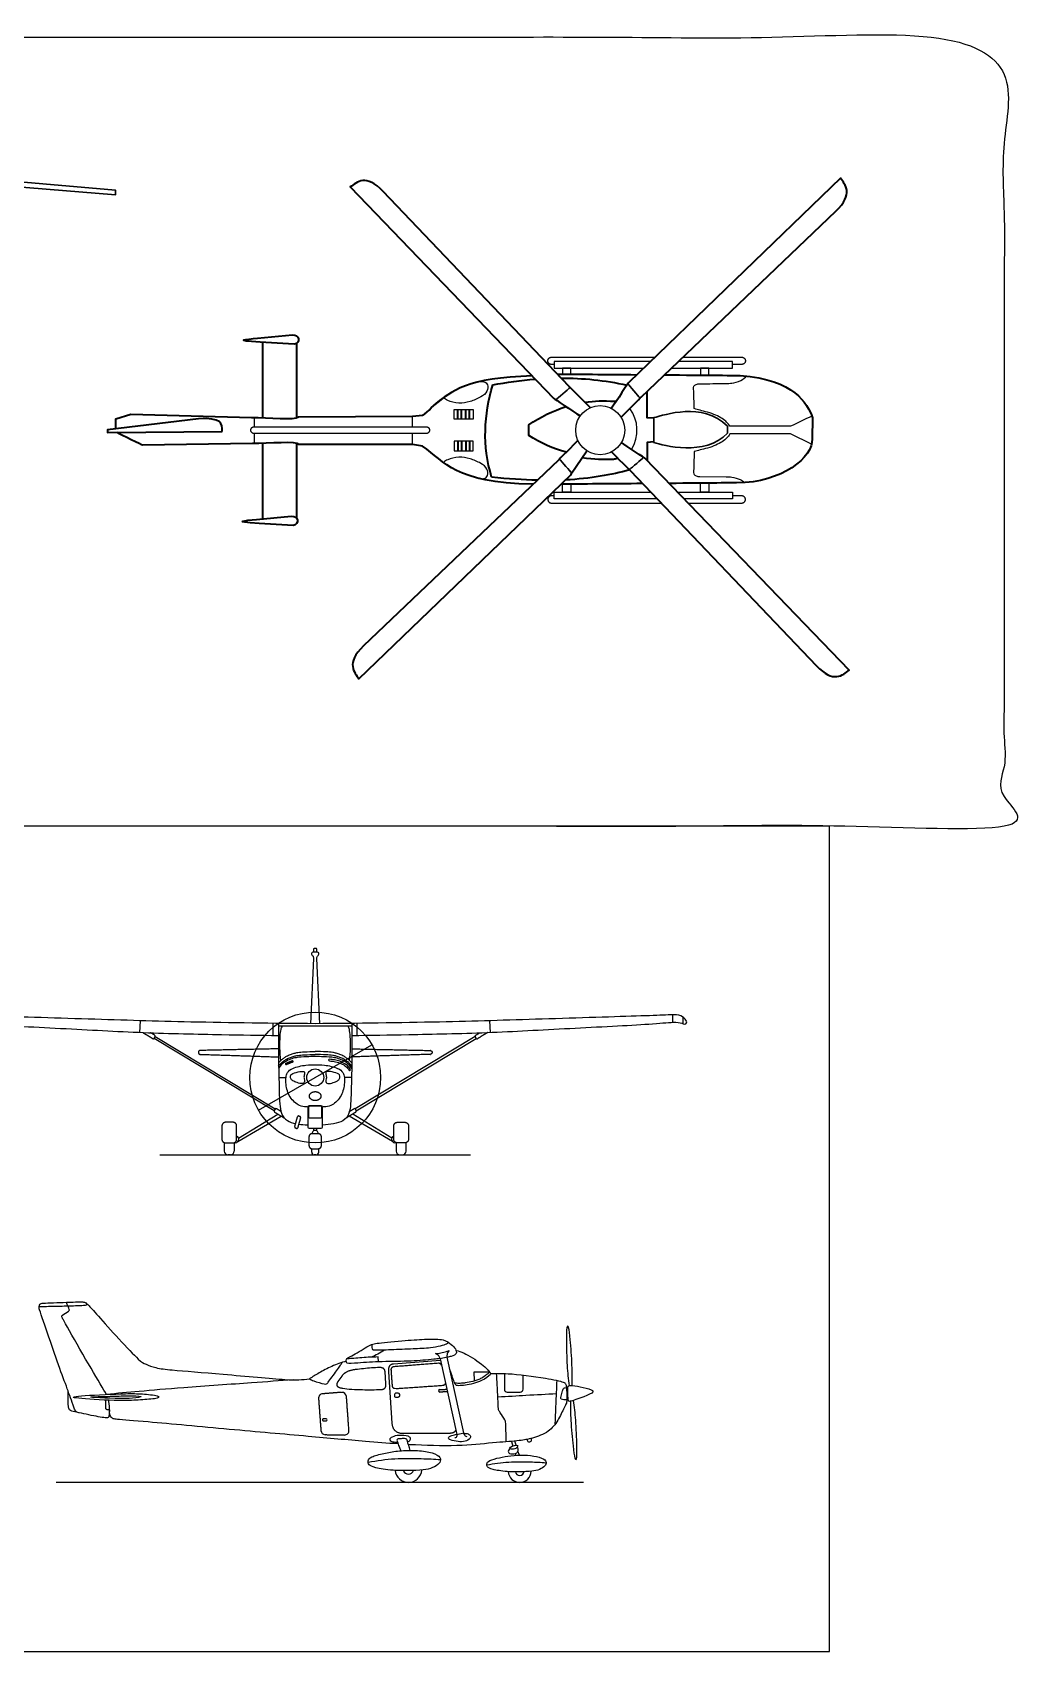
# Model space of a CAD drawing. Header units: millimetres. Extents: x 0 to 107, y 0 to 29.
# Drawn here: x 60.4 to 75.16, y 0.84 to 24.76 of the extents above; entities that cross this region are included whole.
import ezdxf

# ---------------------------------------------------------------- set-up
doc = ezdxf.new("R2010")
doc.units = ezdxf.units.MM
for name, color, linetype, true_color in [('AG-DIAGRAM', 7, 'Continuous', 0xfecc66), ('AG-TRANSPORT', 7, 'Continuous', 0x66ccff), ('X-VPRT', 6, 'Continuous', 0xff00ff)]:
    doc.layers.add(name, color=color, linetype=linetype, true_color=true_color)

msp = doc.modelspace()

# ---------------------------------------------------------------- linework, layer by layer
at = {"layer": 'AG-DIAGRAM'}
msp.add_line((68.551, 3.34), (60.756, 3.34), dxfattribs=at)
for points in [[(63.747, 8.838), (65.422, 9.806)], [(62.287, 8.179), (66.882, 8.179)]]:
    msp.add_lwpolyline(points, dxfattribs=at)
msp.add_circle((64.585, 9.322), 0.967, dxfattribs=at)
at = {"layer": 'AG-TRANSPORT'}
for p, q in [((61.994, 9.988), (62.003, 10.161)), ((67.175, 9.988), (67.167, 10.161)), ((69.87, 10.136), (69.87, 10.249)), ((70.021, 10.117), (70.021, 10.212))]:
    msp.add_line(p, q, dxfattribs=at)
at = {"layer": 'AG-TRANSPORT', "lineweight": 30}
for points in [[(57.085, 22.843), (57.446, 22.795), (61.635, 22.428), (61.635, 22.363), (57.289, 22.716), (56.909, 22.703), (56.829, 22.743), (56.829, 22.747)], [(70.681, 18.84), (70.681, 18.944)]]:
    msp.add_lwpolyline(points, dxfattribs=at)
at = {"layer": 'AG-TRANSPORT', "lineweight": 35}
for points in [[(63.811, 19.068), (63.811, 20.181)], [(64.309, 20.167), (64.309, 19.067)], [(69.591, 19.06), (69.491, 19.068), (69.491, 19.457)], [(66.695, 19.049), (66.695, 19.19)], [(66.749, 19.049), (66.749, 19.19)], [(66.81, 19.049), (66.81, 19.19)], [(66.865, 19.049), (66.865, 19.19)], [(63.811, 17.575), (63.811, 18.689)], [(64.309, 18.691), (64.309, 17.583)], [(66.695, 18.721), (66.695, 18.58)], [(66.749, 18.721), (66.749, 18.58)], [(66.81, 18.721), (66.81, 18.58)], [(66.865, 18.721), (66.865, 18.58)], [(69.591, 18.71), (69.491, 18.702), (69.491, 18.439)]]:
    msp.add_lwpolyline(points, dxfattribs=at)
at = {"layer": 'AG-TRANSPORT'}
for points in [[(68.076, 19.962), (69.604, 19.962)], [(68.117, 19.856), (68.076, 19.856)], [(69.537, 19.898), (68.117, 19.898), (68.117, 19.802), (69.437, 19.802)], [(69.852, 19.802), (70.754, 19.802), (70.754, 19.898), (69.952, 19.898)], [(70.02, 19.962), (70.89, 19.962)], [(70.89, 19.856), (70.754, 19.856)], [(68.361, 19.712), (68.361, 19.802), (68.242, 19.802), (68.242, 19.713)], [(70.401, 19.696), (70.401, 19.802), (70.282, 19.802), (70.282, 19.697)], [(63.683, 18.935), (66.225, 18.935)], [(63.69, 18.935), (63.69, 19.073)], [(66.025, 18.935), (66.025, 19.089)], [(69.592, 18.7), (69.592, 19.07)], [(66.225, 18.835), (63.683, 18.835)], [(63.69, 18.687), (63.69, 18.835)], [(66.025, 18.671), (66.025, 18.835)], [(71.921, 18.68), (71.609, 18.828), (70.712, 18.828)], [(70.27, 18.2), (70.658, 18.197)], [(69.637, 17.872), (68.117, 17.872), (68.117, 17.968), (69.546, 17.968)], [(68.361, 18.087), (68.361, 17.968), (68.242, 17.968), (68.242, 18.086)], [(69.944, 17.968), (70.754, 17.968), (70.754, 17.872), (70.036, 17.872)], [(70.401, 18.103), (70.401, 17.968), (70.282, 17.968), (70.282, 18.102)], [(68.117, 17.914), (68.076, 17.914)], [(68.076, 17.808), (69.699, 17.808)], [(70.099, 17.808), (70.89, 17.808)], [(70.89, 17.914), (70.754, 17.914)], [(64.559, 11.082), (64.516, 10.117)], [(64.653, 10.117), (64.611, 11.082)], [(63.962, 9.944), (63.962, 10.122)], [(65.128, 10.082), (64.585, 10.082), (64.042, 10.082)], [(65.207, 9.944), (65.207, 10.122)], [(64.048, 9.324), (64.154, 9.324)], [(65.122, 9.324), (65.016, 9.324)], [(63.442, 8.377), (64.083, 8.75)], [(63.452, 8.425), (64.031, 8.782)], [(65.727, 8.377), (65.086, 8.75)], [(65.718, 8.425), (65.139, 8.782)], [(64.567, 8.535), (64.567, 8.571)], [(64.603, 8.571), (64.603, 8.535)], [(65.52, 5.121), (65.517, 5.193)], [(66.437, 5.14), (65.741, 5.089)], [(64.979, 4.911), (64.921, 4.83)], [(65.63, 4.796), (65.617, 4.978)], [(65.667, 4.974), (65.719, 4.215)], [(66.937, 4.839), (66.935, 4.975), (67.163, 4.975)], [(68.317, 4.74), (68.297, 4.74)], [(68.304, 4.56), (68.325, 4.56)], [(65.89, 4.066), (66.578, 4.07)], [(67.484, 3.947), (67.507, 3.877)], [(67.554, 3.889), (67.533, 3.951)], [(67.565, 3.854), (67.565, 3.855)], [(67.542, 3.768), (67.552, 3.739)], [(67.602, 3.742), (67.582, 3.803)]]:
    msp.add_lwpolyline(points, dxfattribs=at)
for points in [[(66.918, 19.049), (66.641, 19.049), (66.641, 19.19), (66.918, 19.19)], [(66.918, 18.721), (66.641, 18.721), (66.641, 18.58), (66.918, 18.58)], [(63.978, 8.828), (62.203, 9.899), (62.221, 9.928), (63.995, 8.857)], [(65.192, 8.828), (66.966, 9.899), (66.949, 9.928), (65.175, 8.857)], [(66.781, 4.072), (66.536, 5.191), (66.431, 5.168), (66.676, 4.049)]]:
    msp.add_lwpolyline(points, close=True, dxfattribs=at)
for centre, radius in [((68.798, 18.885), 0.363), ((64.585, 9.322), 0.126)]:
    msp.add_circle(centre, radius, dxfattribs=at)
for centre, radius, start, end in [((68.798, 18.885), 0.543, 328.4681, 36.2528), ((62.193, 9.905), 0.0121, 238.8887, 328.8887), ((62.21, 9.934), 0.0121, 328.8887, 58.8887), ((66.959, 9.934), 0.0121, 121.1113, 211.1113), ((66.977, 9.905), 0.0121, 211.1113, 301.1113), ((64.247, 9.559), 0.0112, 22.1263, 112.1263), ((64.795, 9.579), 0.0118, 85.6467, 265.6467), ((64.157, 9.523), 0.0112, 112.1263, 202.1263), ((64.157, 9.523), 0.0112, 202.1263, 292.1263), ((64.247, 9.559), 0.0112, 292.1263, 22.1263), ((65.093, 9.437), 0.0118, 201.0121, 21.0121), ((64.005, 8.851), 0.0121, 58.8887, 148.8887), ((64.495, 8.886), 0.0167, 90, 180), ((64.674, 8.886), 0.0167, 0, 90), ((65.164, 8.851), 0.0121, 31.1113, 121.1113), ((63.988, 8.822), 0.0121, 148.8887, 238.8887), ((64.339, 8.739), 0.0151, 74.2144, 164.2144), ((64.354, 8.735), 0.0151, 344.2144, 74.2144), ((65.181, 8.822), 0.0121, 301.1113, 31.1113), ((63.403, 8.409), 0.051, 255.4456, 66.2397), ((64.296, 8.588), 0.0151, 164.2144, 254.2144), ((64.312, 8.584), 0.0151, 254.2144, 344.2144), ((64.495, 8.588), 0.0167, 180, 270), ((64.585, 8.492), 0.0468, 359.994, 180.006), ((64.674, 8.588), 0.0167, 270, 0), ((65.766, 8.409), 0.051, 113.7603, 284.5544), ((63.296, 8.233), 0.0542, 180, 270), ((63.333, 8.233), 0.0542, 270, 0), ((64.572, 8.217), 0.0385, 180, 270), ((64.598, 8.217), 0.0385, 270, 0), ((65.837, 8.233), 0.0542, 180, 270), ((65.873, 8.233), 0.0542, 270, 0), ((64.699, 4.584), 0.0655, 94.2954, 184.2954), ((64.981, 4.605), 0.0655, 4.2954, 94.2954), ((65.775, 4.638), 0.0199, 93.6522, 183.6522), ((65.776, 4.62), 0.0199, 183.6522, 273.6522), ((65.814, 4.64), 0.0199, 3.6522, 93.6522), ((65.816, 4.622), 0.0199, 273.6522, 3.6522), ((66.428, 4.694), 0.019, 91.5961, 181.5961), ((66.428, 4.694), 0.019, 181.5961, 271.5961), ((67.424, 4.717), 0.0433, 180, 270), ((67.613, 4.717), 0.0433, 270, 0), ((64.735, 4.111), 0.0655, 184.2954, 268.9341), ((64.704, 4.263), 0.0135, 92.6026, 182.6026), ((64.704, 4.263), 0.0135, 182.6026, 272.6026), ((64.749, 4.265), 0.0135, 2.6026, 92.6026), ((64.749, 4.265), 0.0135, 272.6026, 2.6026), ((65.019, 4.106), 0.0655, 268.9341, 4.2954), ((67.75, 3.971), 0.0324, 173.4241, 32.7526), ((65.963, 3.539), 0.198, 186.1457, 355.3957), ((65.963, 3.539), 0.0775, 198.0301, 343.7729), ((67.608, 3.51), 0.17, 183.5237, 357.9809), ((67.608, 3.51), 0.0664, 191.3961, 350.3636)]:
    msp.add_arc(centre, radius, start, end, dxfattribs=at)
at = {"layer": 'AG-TRANSPORT', "lineweight": 35}
for points, knots in [([(68.651, 19.217), (68.584, 19.284), (68.338, 19.53), (68.338, 19.53), (68.338, 19.53), (65.591, 22.408), (65.591, 22.408), (65.333, 22.681), (65.201, 22.545), (65.104, 22.478), (65.104, 22.478), (68.114, 19.352), (68.114, 19.352), (68.114, 19.352), (68.389, 19.168), (68.501, 19.094)], [0.135917, 0.135917, 0.135917, 0.135917, 1, 1, 1, 2, 2, 2, 3, 3, 3, 4, 4, 4, 4.798092, 4.798092, 4.798092, 4.798092]), ([(69.106, 19.077), (69.151, 19.122), (69.401, 19.372), (69.401, 19.372), (69.401, 19.372), (72.28, 22.119), (72.28, 22.119), (72.552, 22.377), (72.416, 22.509), (72.349, 22.606), (72.349, 22.606), (69.223, 19.596), (69.223, 19.596), (69.223, 19.596), (69.031, 19.307), (68.965, 19.208)], [0.08977, 0.08977, 0.08977, 0.08977, 1, 1, 1, 2, 2, 2, 3, 3, 3, 4, 4, 4, 4.82847, 4.82847, 4.82847, 4.82847]), ([(64.247, 20.291), (64.247, 20.291), (63.731, 20.243), (63.731, 20.243), (63.564, 20.226), (63.346, 20.209), (63.772, 20.184), (63.772, 20.184), (64.275, 20.154), (64.275, 20.154), (64.373, 20.171), (64.351, 20.3), (64.247, 20.291)], [0, 0, 0, 0, 1, 1, 1, 2, 2, 2, 3, 3, 3, 4, 4, 4, 4]), ([(69.747, 19.701), (70.351, 19.697), (70.868, 19.693), (70.868, 19.693), (71.674, 19.623), (71.852, 19.291), (71.936, 19.066), (71.936, 19.066), (71.928, 18.756), (71.928, 18.756), (71.946, 18.487), (71.488, 18.107), (70.814, 18.106), (70.814, 18.106), (70.364, 18.103), (69.819, 18.098)], [24.583778, 24.583778, 24.583778, 24.583778, 25, 25, 25, 26, 26, 26, 27, 27, 27, 28, 28, 28, 28.393702, 28.393702, 28.393702, 28.393702]), ([(61.637, 18.903), (61.637, 18.96), (61.637, 19.05), (61.637, 19.05), (61.637, 19.05), (61.862, 19.12), (61.862, 19.12), (61.862, 19.12), (63.641, 19.074), (63.641, 19.074), (63.894, 19.071), (64.287, 19.029), (64.338, 19.081), (64.338, 19.081), (66.024, 19.089), (66.024, 19.089), (66.024, 19.089), (66.171, 19.104), (66.171, 19.104), (66.262, 19.157), (66.324, 19.256), (66.48, 19.361)], [17.316603, 17.316603, 17.316603, 17.316603, 18, 18, 18, 19, 19, 19, 20, 20, 20, 21, 21, 21, 22, 22, 22, 23, 23, 23, 23.430186, 23.430186, 23.430186, 23.430186]), ([(68.298, 18.561), (68.102, 18.611), (67.916, 18.69), (67.742, 18.808), (67.742, 18.808), (67.742, 18.962), (67.742, 18.962), (67.916, 19.081), (68.099, 19.172), (68.293, 19.232)], [1.529166, 1.529166, 1.529166, 1.529166, 2, 2, 2, 3, 3, 3, 3.467113, 3.467113, 3.467113, 3.467113]), ([(68.572, 19.296), (68.71, 19.317), (68.854, 19.322), (69.003, 19.311), (69.013, 19.311), (69.023, 19.311), (69.033, 19.31)], [3.6848077, 3.6848077, 3.6848077, 3.6848077, 4, 4, 4, 4.0217336, 4.0217336, 4.0217336, 4.0217336]), ([(63.208, 18.865), (63.208, 18.865), (61.513, 18.849), (61.513, 18.849), (61.513, 18.849), (61.513, 18.888), (61.513, 18.888), (61.513, 18.888), (62.86, 19.05), (62.86, 19.05), (63.195, 19.079), (63.218, 18.979), (63.208, 18.865)], [0, 0, 0, 0, 1, 1, 1, 2, 2, 2, 3, 3, 3, 4, 4, 4, 4]), ([(67.804, 18.085), (66.619, 18.112), (66.522, 18.411), (66.171, 18.648), (66.171, 18.648), (66.024, 18.671), (66.024, 18.671), (66.024, 18.671), (64.345, 18.671), (64.345, 18.671), (64.328, 18.729), (63.895, 18.684), (63.657, 18.687), (63.657, 18.687), (62.032, 18.663), (62.032, 18.663), (62.032, 18.663), (61.719, 18.817), (61.651, 18.85)], [29.028806, 29.028806, 29.028806, 29.028806, 30, 30, 30, 31, 31, 31, 32, 32, 32, 33, 33, 33, 34, 34, 34, 34.890183, 34.890183, 34.890183, 34.890183]), ([(68.468, 18.732), (68.41, 18.674), (68.18, 18.443), (68.18, 18.443), (68.18, 18.443), (65.301, 15.697), (65.301, 15.697), (65.029, 15.438), (65.165, 15.307), (65.232, 15.209), (65.232, 15.209), (68.358, 18.219), (68.358, 18.219), (68.358, 18.219), (68.56, 18.523), (68.599, 18.581)], [0.126241, 0.126241, 0.126241, 0.126241, 1, 1, 1, 2, 2, 2, 3, 3, 3, 4, 4, 4, 4.904619, 4.904619, 4.904619, 4.904619]), ([(68.966, 18.563), (69.037, 18.491), (69.243, 18.285), (69.243, 18.285), (69.243, 18.285), (71.99, 15.407), (71.99, 15.407), (72.249, 15.134), (72.38, 15.27), (72.477, 15.337), (72.477, 15.337), (69.468, 18.463), (69.468, 18.463), (69.468, 18.463), (69.18, 18.655), (69.111, 18.701)], [0.174045, 0.174045, 0.174045, 0.174045, 1, 1, 1, 2, 2, 2, 3, 3, 3, 4, 4, 4, 4.879317, 4.879317, 4.879317, 4.879317]), ([(68.531, 18.48), (68.71, 18.453), (68.854, 18.448), (69.018, 18.46), (69.058, 18.471)], [3.6848077, 3.6848077, 3.6848077, 3.6848077, 4, 4.0217336, 4.0217336, 4.0217336, 4.0217336]), ([(64.232, 17.614), (64.232, 17.614), (63.715, 17.566), (63.715, 17.566), (63.548, 17.549), (63.331, 17.532), (63.756, 17.507), (63.756, 17.507), (64.259, 17.477), (64.259, 17.477), (64.357, 17.494), (64.336, 17.623), (64.232, 17.614)], [0, 0, 0, 0, 1.25, 1.25, 1.25, 2.5, 2.5, 2.5, 3.75, 3.75, 3.75, 5, 5, 5, 5])]:
    msp.add_open_spline(points, degree=3, knots=knots, dxfattribs=at)
at = {"layer": 'AG-TRANSPORT'}
for points, weights, degree, knots in [([(68.076, 19.856), (68.023, 19.856), (68.023, 19.909), (68.023, 19.962), (68.076, 19.962)], [1, 0.707106781187, 1, 0.707106781187, 1], 2, [0.1669472, 0.1669472, 0.1669472, 0.2504208, 0.2504208, 0.3338944, 0.3338944, 0.3338944]), ([(70.89, 19.962), (70.944, 19.962), (70.944, 19.909), (70.944, 19.856), (70.89, 19.856)], [1, 0.707106781187, 1, 0.707106781187, 1], 2, [0, 0, 0, 0.0834736, 0.0834736, 0.1669472, 0.1669472, 0.1669472]), ([(63.683, 18.835), (63.633, 18.835), (63.633, 18.885), (63.633, 18.935), (63.683, 18.935)], [1, 0.707106781187, 1, 0.707106781187, 1], 2, [0.1570796, 0.1570796, 0.1570796, 0.2356194, 0.2356194, 0.3141593, 0.3141593, 0.3141593]), ([(66.225, 18.935), (66.275, 18.935), (66.275, 18.885), (66.275, 18.835), (66.225, 18.835)], [1, 0.707106781187, 1, 0.707106781187, 1], 2, [0, 0, 0, 0.0785398, 0.0785398, 0.1570796, 0.1570796, 0.1570796]), ([(68.076, 17.914), (68.023, 17.914), (68.023, 17.861), (68.023, 17.808), (68.076, 17.808)], [1, 0.707106781187, 1, 0.707106781187, 1], 2, [0.1669472, 0.1669472, 0.1669472, 0.2504208, 0.2504208, 0.3338944, 0.3338944, 0.3338944]), ([(70.89, 17.808), (70.944, 17.808), (70.944, 17.861), (70.944, 17.914), (70.89, 17.914)], [1, 0.707106781187, 1, 0.707106781187, 1], 2, [0, 0, 0, 0.0834736, 0.0834736, 0.1669472, 0.1669472, 0.1669472]), ([(64.042, 9.745), (63.666, 9.738), (63.289, 9.73), (62.886, 9.721), (62.869, 9.721), (62.858, 9.709), (62.858, 9.693), (62.857, 9.676), (62.869, 9.664), (62.885, 9.663), (63.289, 9.652), (63.665, 9.638), (64.042, 9.625)], [1, 1, 1, 1, 0.811172250677, 0.811172250677, 1, 0.811172250677, 0.811172250677, 1, 1, 1, 1], 3, [0, 0, 0, 0, 1.057624, 1.057624, 1.057624, 1.102205, 1.102205, 1.102205, 1.146787, 1.146787, 1.146787, 2.204192, 2.204192, 2.204192, 2.204192]), ([(65.128, 9.745), (65.504, 9.738), (65.88, 9.73), (66.284, 9.721), (66.3, 9.721), (66.312, 9.709), (66.312, 9.693), (66.312, 9.676), (66.301, 9.664), (66.284, 9.663), (65.88, 9.652), (65.504, 9.638), (65.128, 9.625)], [1, 1, 1, 1, 0.811172250677, 0.811172250677, 1, 0.811172250677, 0.811172250677, 1, 1, 1, 1], 3, [0, 0, 0, 0, 1.057624, 1.057624, 1.057624, 1.102205, 1.102205, 1.102205, 1.146787, 1.146787, 1.146787, 2.204192, 2.204192, 2.204192, 2.204192]), ([(64.67, 9.047), (64.67, 9.113), (64.585, 9.113), (64.499, 9.113), (64.499, 9.047), (64.499, 8.981), (64.585, 8.981), (64.67, 8.981), (64.67, 9.047)], [1, 0.707106781187, 1, 0.707106781187, 1, 0.707106781187, 1, 0.707106781187, 1], 2, [0, 0, 0, 0.1975224, 0.1975224, 0.3950448, 0.3950448, 0.5925673, 0.5925673, 0.7900897, 0.7900897, 0.7900897]), ([(64.678, 8.886), (64.678, 8.903), (64.662, 8.903), (64.585, 8.903), (64.508, 8.903), (64.491, 8.903), (64.491, 8.886), (64.491, 8.737), (64.491, 8.736), (64.491, 8.719), (64.508, 8.719), (64.585, 8.719), (64.662, 8.719), (64.678, 8.719), (64.678, 8.736), (64.678, 8.737), (64.678, 8.886)], [1, 0.707106781187, 1, 1, 1, 0.707106781187, 1, 1, 1, 0.707106781187, 1, 1, 1, 0.707106781187, 1, 1, 1], 2, [0, 0, 0, 0.0261988, 0.0261988, 0.1158417, 0.1158417, 0.1420405, 0.1420405, 0.4399385, 0.4399385, 0.4661373, 0.4661373, 0.5557802, 0.5557802, 0.581979, 0.581979, 0.879877, 0.879877, 0.879877]), ([(63.424, 8.41), (63.424, 8.356), (63.37, 8.356), (63.315, 8.356), (63.26, 8.356), (63.206, 8.356), (63.206, 8.41), (63.206, 8.531), (63.206, 8.606), (63.206, 8.66), (63.26, 8.66), (63.315, 8.66), (63.37, 8.66), (63.424, 8.66), (63.424, 8.606), (63.424, 8.531), (63.424, 8.41)], [1, 0.707106781187, 1, 1, 1, 0.707106781187, 1, 1, 1, 0.707106781187, 1, 1, 1, 0.707106781187, 1, 1, 1], 2, [0, 0, 0, 0.0850884, 0.0850884, 0.1034463, 0.1034463, 0.1885347, 0.1885347, 0.4302275, 0.4302275, 0.5153159, 0.5153159, 0.5336738, 0.5336738, 0.6187622, 0.6187622, 0.8604551, 0.8604551, 0.8604551]), ([(65.746, 8.41), (65.746, 8.356), (65.8, 8.356), (65.855, 8.356), (65.91, 8.356), (65.964, 8.356), (65.964, 8.41), (65.964, 8.531), (65.964, 8.606), (65.964, 8.66), (65.91, 8.66), (65.855, 8.66), (65.8, 8.66), (65.746, 8.66), (65.746, 8.606), (65.746, 8.531), (65.746, 8.41)], [1, 0.707106781187, 1, 1, 1, 0.707106781187, 1, 1, 1, 0.707106781187, 1, 1, 1, 0.707106781187, 1, 1, 1], 2, [0, 0, 0, 0.0850884, 0.0850884, 0.1034463, 0.1034463, 0.1885347, 0.1885347, 0.4302275, 0.4302275, 0.5153159, 0.5153159, 0.5336738, 0.5336738, 0.6187622, 0.6187622, 0.8604551, 0.8604551, 0.8604551]), ([(64.676, 8.316), (64.676, 8.27), (64.631, 8.27), (64.585, 8.27), (64.539, 8.27), (64.493, 8.27), (64.493, 8.316), (64.493, 8.417), (64.493, 8.447), (64.493, 8.492), (64.539, 8.492), (64.585, 8.492), (64.631, 8.492), (64.676, 8.492), (64.676, 8.447), (64.676, 8.417), (64.676, 8.316)], [1, 0.707106781187, 1, 1, 1, 0.707106781187, 1, 1, 1, 0.707106781187, 1, 1, 1, 0.707106781187, 1, 1, 1], 2, [0, 0, 0, 0.0850884, 0.0850884, 0.1034463, 0.1034463, 0.1885347, 0.1885347, 0.4302275, 0.4302275, 0.5153159, 0.5153159, 0.5336738, 0.5336738, 0.6187622, 0.6187622, 0.8604551, 0.8604551, 0.8604551]), ([(66.452, 5.069), (66.442, 5.1), (66.409, 5.1), (66.069, 5.073), (65.747, 5.049), (65.701, 5.046), (65.705, 5), (65.713, 4.884), (65.722, 4.768), (65.725, 4.722), (65.771, 4.726), (66.133, 4.752), (66.465, 4.774), (66.489, 4.775), (66.504, 4.79), (66.508, 4.795), (66.511, 4.802)], [0.999103662571, 0.814303036187, 1, 1, 1, 0.707106781187, 1, 1, 1, 0.707106781187, 1, 1, 1, 0.889120273086, 1, 0.963170461665, 0.950807341705], 2, [0.000137, 0.000137, 0.000137, 0.056914, 0.056914, 0.664494, 0.664494, 0.736586, 0.736586, 0.998064, 0.998064, 1.070156, 1.070156, 1.661896, 1.661896, 1.705531, 1.705531, 1.720025, 1.720025, 1.720025])]:
    msp.add_rational_spline(points, weights, degree=degree, knots=knots, dxfattribs=at)
at = {"layer": 'AG-TRANSPORT', "lineweight": 35}
for points in [[(67.793, 19.685), (66.837, 19.662), (66.595, 19.46), (66.349, 19.259)], [(67.208, 19.553), (67.417, 19.593), (67.626, 19.622), (67.838, 19.639)], [(68.163, 19.714), (68.44, 19.711), (68.885, 19.708), (69.336, 19.704)], [(68.219, 19.654), (68.54, 19.655), (68.864, 19.623), (69.193, 19.55)], [(67.193, 18.191), (67.053, 18.656), (67.079, 19.11), (67.208, 19.553)], [(67.866, 18.144), (67.66, 18.148), (67.437, 18.164), (67.193, 18.191)], [(69.231, 18.298), (68.961, 18.224), (68.656, 18.168), (68.285, 18.149)], [(69.424, 18.095), (68.972, 18.092), (68.511, 18.088), (68.219, 18.086)]]:
    msp.add_open_spline(points, degree=3, dxfattribs=at)
at = {"layer": 'AG-TRANSPORT'}
for points, knots in [([(71.926, 19.093), (71.817, 19.041), (71.713, 18.992), (71.609, 18.942), (71.31, 18.942), (71.011, 18.942), (70.712, 18.942), (70.699, 18.964), (70.669, 19.011), (70.512, 19.12), (70.277, 19.177), (70.217, 19.195), (70.187, 19.203), (70.184, 19.3), (70.181, 19.397), (70.178, 19.494), (70.178, 19.506), (70.176, 19.535), (70.216, 19.565), (70.252, 19.57), (70.27, 19.57), (70.399, 19.571), (70.529, 19.572), (70.658, 19.573), (70.686, 19.574), (70.743, 19.575), (70.868, 19.609), (70.946, 19.663), (70.958, 19.683)], [0, 0, 0, 0, 0.34519, 0.34519, 0.34519, 1.242681, 1.242681, 1.242681, 1.518933, 1.953579, 2.445758, 2.750511, 2.750511, 2.750511, 3.046301, 3.046301, 3.046301, 3.239371, 3.437478, 3.669728, 3.669728, 3.669728, 4.057741, 4.057741, 4.057741, 4.351002, 4.705453, 4.99565, 4.99565, 4.99565, 4.99565]), ([(67, 19.598), (67.026, 19.604), (67.082, 19.611), (67.145, 19.559), (67.134, 19.448), (67.032, 19.368), (66.874, 19.302), (66.712, 19.271), (66.545, 19.316), (66.5, 19.346), (66.479, 19.362)], [0, 0, 0, 0, 0.281888, 0.546158, 0.855118, 1.207763, 1.620444, 2.031607, 2.437804, 2.717577, 2.717577, 2.717577, 2.717577]), ([(70.712, 18.828), (70.699, 18.806), (70.669, 18.759), (70.512, 18.65), (70.277, 18.593), (70.217, 18.575), (70.187, 18.567)], [1.242681, 1.242681, 1.242681, 1.242681, 1.518933, 1.953579, 2.445758, 2.750511, 2.750511, 2.750511, 2.750511]), ([(67, 18.172), (67.026, 18.166), (67.082, 18.159), (67.145, 18.211), (67.134, 18.322), (67.032, 18.402), (66.874, 18.468), (66.712, 18.499), (66.545, 18.455), (66.5, 18.424), (66.479, 18.408)], [0, 0, 0, 0, 0.281888, 0.546158, 0.855118, 1.207763, 1.620444, 2.031607, 2.437804, 2.717577, 2.717577, 2.717577, 2.717577]), ([(70.178, 18.276), (70.178, 18.264), (70.176, 18.235), (70.216, 18.205), (70.252, 18.2), (70.27, 18.2)], [3.0463006, 3.0463006, 3.0463006, 3.0463006, 3.2393706, 3.4374777, 3.6697278, 3.6697278, 3.6697278, 3.6697278]), ([(70.658, 18.197), (70.686, 18.196), (70.743, 18.195), (70.868, 18.161), (70.914, 18.128), (70.936, 18.111)], [4.057741, 4.057741, 4.057741, 4.057741, 4.3510017, 4.7054534, 4.9956497, 4.9956497, 4.9956497, 4.9956497]), ([(64.585, 11.175), (64.58, 11.175), (64.57, 11.175), (64.56, 11.176), (64.54, 11.172), (64.525, 11.154), (64.534, 11.133), (64.548, 11.119), (64.559, 11.106), (64.56, 11.09), (64.559, 11.082)], [1.996824, 1.996824, 1.996824, 1.996824, 2.065411, 2.181329, 2.319268, 2.463199, 2.605158, 2.747153, 2.87557, 3.027999, 3.027999, 3.027999, 3.027999]), ([(64.611, 11.082), (64.61, 11.09), (64.611, 11.106), (64.622, 11.119), (64.636, 11.133), (64.645, 11.154), (64.629, 11.172), (64.609, 11.176), (64.6, 11.175), (64.589, 11.175), (64.585, 11.175)], [0.965649, 0.965649, 0.965649, 0.965649, 1.118078, 1.246495, 1.38849, 1.530448, 1.67438, 1.812319, 1.928236, 1.996824, 1.996824, 1.996824, 1.996824]), ([(64.585, 10.117), (63.972, 10.12), (62.734, 10.137), (61.304, 10.182), (59.818, 10.229), (59.389, 10.243), (59.214, 10.256), (59.112, 10.194), (59.083, 10.128), (59.131, 10.102), (59.166, 10.134), (59.315, 10.142), (59.692, 10.102), (60.87, 10.048), (62.02, 9.98), (63.197, 9.956), (63.761, 9.946), (64.042, 9.943)], [10.932761, 10.932761, 10.932761, 10.932761, 12.288157, 13.521319, 14.72793, 15.364166, 15.760637, 16.09423, 16.333368, 16.525714, 16.725428, 17.08074, 17.686061, 18.766674, 19.874156, 20.948779, 21.865523, 21.865523, 21.865523, 21.865523]), ([(64.042, 10.121), (64.042, 10.062), (64.042, 9.936), (64.039, 9.615), (64.054, 9.128), (64.06, 8.795), (64.162, 8.677), (64.252, 8.651), (64.296, 8.642)], [0, 0, 0, 0, 0.42142, 0.985678, 1.700347, 2.269132, 2.642319, 2.978342, 2.978342, 2.978342, 2.978342]), ([(64.076, 9.574), (64.06, 9.69), (64.064, 9.917), (64.075, 10.026), (64.092, 10.065), (64.1, 10.082)], [0, 0, 0, 0, 0.592115, 0.918309, 1.154193, 1.154193, 1.154193, 1.154193]), ([(65.128, 9.943), (65.408, 9.946), (65.972, 9.956), (67.15, 9.98), (68.299, 10.048), (69.477, 10.102), (69.855, 10.142), (70.003, 10.134), (70.039, 10.102), (70.087, 10.128), (70.057, 10.194), (69.956, 10.256), (69.78, 10.243), (69.352, 10.229), (67.865, 10.182), (66.435, 10.137), (65.197, 10.12), (64.585, 10.117)], [0, 0, 0, 0, 0.916744, 1.991367, 3.098849, 4.179462, 4.784783, 5.140094, 5.339808, 5.532154, 5.771292, 6.104885, 6.501356, 7.137593, 8.344204, 9.577366, 10.932761, 10.932761, 10.932761, 10.932761]), ([(65.128, 10.121), (65.128, 10.062), (65.127, 9.936), (65.131, 9.615), (65.115, 9.128), (65.11, 8.795), (65.004, 8.672), (64.853, 8.635), (64.755, 8.624), (64.691, 8.62)], [0, 0, 0, 0, 0.424369, 0.992575, 1.712245, 2.28501, 2.660808, 3.04674, 3.444333, 3.444333, 3.444333, 3.444333]), ([(65.094, 9.574), (65.11, 9.69), (65.106, 9.917), (65.094, 10.026), (65.078, 10.065), (65.07, 10.082)], [0, 0, 0, 0, 0.592115, 0.918309, 1.154193, 1.154193, 1.154193, 1.154193]), ([(64.043, 9.537), (64.054, 9.552), (64.079, 9.579), (64.12, 9.61), (64.166, 9.639), (64.217, 9.663), (64.272, 9.681), (64.341, 9.695), (64.445, 9.702), (64.532, 9.706), (64.586, 9.705)], [0.067313, 0.067313, 0.067313, 0.067313, 0.1248732, 0.1777134, 0.2293341, 0.2946984, 0.3559308, 0.4125566, 0.5171857, 0.6895488, 0.6895488, 0.6895488, 0.6895488]), ([(64.044, 9.49), (64.055, 9.51), (64.079, 9.535), (64.12, 9.567), (64.166, 9.596), (64.217, 9.62), (64.272, 9.637), (64.341, 9.651), (64.445, 9.658), (64.532, 9.662), (64.586, 9.661)], [0.0687541, 0.0687541, 0.0687541, 0.0687541, 0.1248732, 0.1777134, 0.2293341, 0.2946984, 0.3559308, 0.4125566, 0.5171857, 0.6895488, 0.6895488, 0.6895488, 0.6895488]), ([(64.585, 9.631), (64.542, 9.631), (64.443, 9.628), (64.295, 9.62), (64.161, 9.577), (64.061, 9.497), (64.044, 9.453)], [1.466812, 1.466812, 1.466812, 1.466812, 1.780929, 2.191821, 2.636505, 2.933623, 2.933623, 2.933623, 2.933623]), ([(65.127, 9.537), (65.115, 9.552), (65.091, 9.579), (65.05, 9.61), (65.004, 9.639), (64.953, 9.663), (64.898, 9.681), (64.829, 9.695), (64.725, 9.702), (64.638, 9.706), (64.584, 9.705)], [0.067313, 0.067313, 0.067313, 0.067313, 0.1248732, 0.1777134, 0.2293341, 0.2946984, 0.3559308, 0.4125566, 0.5171857, 0.6895488, 0.6895488, 0.6895488, 0.6895488]), ([(65.126, 9.49), (65.115, 9.51), (65.091, 9.535), (65.05, 9.567), (65.004, 9.596), (64.953, 9.62), (64.898, 9.637), (64.829, 9.651), (64.725, 9.658), (64.638, 9.662), (64.584, 9.661)], [0.0687541, 0.0687541, 0.0687541, 0.0687541, 0.1248732, 0.1777134, 0.2293341, 0.2946984, 0.3559308, 0.4125566, 0.5171857, 0.6895488, 0.6895488, 0.6895488, 0.6895488]), ([(65.125, 9.453), (65.108, 9.497), (65.009, 9.577), (64.875, 9.62), (64.726, 9.628), (64.627, 9.631), (64.585, 9.631)], [0, 0, 0, 0, 0.297119, 0.741803, 1.152695, 1.466812, 1.466812, 1.466812, 1.466812]), ([(65.104, 9.441), (65.097, 9.458), (65.072, 9.49), (65.017, 9.53), (64.95, 9.564), (64.872, 9.583), (64.821, 9.589), (64.796, 9.591)], [0, 0, 0, 0, 0.0562256, 0.1182229, 0.2030021, 0.2805714, 0.3577026, 0.3577026, 0.3577026, 0.3577026]), ([(64.478, 8.886), (64.47, 8.886), (64.429, 8.887), (64.345, 8.896), (64.196, 9.024), (64.148, 9.212), (64.15, 9.321), (64.17, 9.4), (64.251, 9.469), (64.452, 9.51), (64.539, 9.511), (64.585, 9.509)], [-3.00499, -3.00499, -3.00499, -3.00499, -2.922915, -2.601843, -2.170805, -1.73211, -1.403867, -1.133135, -0.817452, -0.369475, 0, 0, 0, 0]), ([(64.417, 9.409), (64.401, 9.417), (64.328, 9.404), (64.235, 9.381), (64.216, 9.343), (64.223, 9.292), (64.269, 9.265), (64.334, 9.237), (64.415, 9.226), (64.433, 9.263), (64.417, 9.301), (64.42, 9.356), (64.432, 9.387), (64.425, 9.405), (64.417, 9.409)], [0, 0, 0, 0, 0.289617, 0.605691, 0.792591, 1.006974, 1.228079, 1.50368, 1.775488, 1.947996, 2.147472, 2.381707, 2.564193, 2.717379, 2.717379, 2.717379, 2.717379]), ([(64.585, 9.509), (64.63, 9.511), (64.718, 9.51), (64.919, 9.469), (65, 9.4), (65.019, 9.321), (65.021, 9.212), (64.973, 9.024), (64.825, 8.896), (64.741, 8.887), (64.7, 8.886), (64.691, 8.886)], [0, 0, 0, 0, 0.369475, 0.817452, 1.133135, 1.403867, 1.73211, 2.170805, 2.601843, 2.922915, 3.00499, 3.00499, 3.00499, 3.00499]), ([(64.753, 9.409), (64.768, 9.417), (64.841, 9.404), (64.935, 9.381), (64.954, 9.343), (64.947, 9.292), (64.901, 9.265), (64.835, 9.237), (64.755, 9.226), (64.736, 9.263), (64.752, 9.301), (64.75, 9.356), (64.738, 9.387), (64.744, 9.405), (64.753, 9.409)], [0, 0, 0, 0, 0.289617, 0.605691, 0.792591, 1.006974, 1.228079, 1.50368, 1.775488, 1.947996, 2.147472, 2.381707, 2.564193, 2.717379, 2.717379, 2.717379, 2.717379]), ([(64.794, 9.567), (64.825, 9.565), (64.887, 9.558), (64.962, 9.533), (65.013, 9.503), (65.044, 9.481), (65.068, 9.458), (65.078, 9.441), (65.082, 9.432)], [-0.3310885, -0.3310885, -0.3310885, -0.3310885, -0.2377513, -0.1431819, -0.0957418, -0.0602785, -0.0279077, 0, 0, 0, 0]), ([(64.341, 8.634), (64.383, 8.627), (64.427, 8.623), (64.475, 8.62), (64.478, 8.62)], [3.097525, 3.097525, 3.097525, 3.097525, 3.4203985, 3.4443328, 3.4443328, 3.4443328, 3.4443328]), ([(61.089, 4.37), (61.072, 4.373), (61.039, 4.393), (61.029, 4.424), (60.977, 4.569), (60.932, 4.695), (60.8, 5.042), (60.662, 5.456), (60.513, 5.878), (60.499, 5.936), (60.515, 5.982), (60.577, 5.992), (60.908, 5.999), (61.125, 6.011), (61.186, 6.002), (61.241, 5.952), (61.384, 5.793), (61.951, 5.156), (62.078, 5.085), (62.242, 5.025), (62.497, 4.997), (63.217, 4.942), (64.115, 4.856), (64.33, 4.855), (64.447, 4.864), (64.499, 4.87)], [0, 0, 0, 0, 0.225005, 0.404703, 0.782184, 1.160963, 1.753566, 2.454749, 3.106817, 3.336824, 3.52826, 3.755773, 4.338934, 4.814539, 5.043813, 5.284021, 5.761963, 6.697278, 7.055231, 7.442432, 7.936473, 8.805957, 9.76099, 10.216074, 10.614588, 10.614588, 10.614588, 10.614588]), ([(61.196, 5.991), (61.203, 5.983), (61.218, 5.957), (61.179, 5.953), (61.053, 5.947), (60.851, 5.94), (60.602, 5.937), (60.525, 5.93), (60.512, 5.939), (60.508, 5.954), (60.509, 5.961)], [0, 0, 0, 0, 0.178623, 0.334712, 0.682778, 1.151749, 1.657499, 1.91626, 2.025174, 2.169589, 2.169589, 2.169589, 2.169589]), ([(61.499, 4.64), (61.494, 4.649), (61.436, 4.749), (61.23, 5.094), (60.94, 5.602), (60.844, 5.774), (60.838, 5.79), (60.842, 5.813), (60.934, 5.867), (60.956, 5.884), (60.943, 5.915), (60.915, 5.982), (60.91, 5.995), (60.907, 6.001)], [13.240721, 13.240721, 13.240721, 13.240721, 13.305245, 14.006863, 14.793949, 15.195786, 15.345845, 15.520547, 15.844965, 15.970855, 16.144335, 16.416155, 16.55944, 16.55944, 16.55944, 16.55944]), ([(68.382, 4.772), (68.384, 4.872), (68.385, 5.065), (68.358, 5.433), (68.338, 5.617), (68.313, 5.658), (68.298, 5.61), (68.297, 5.434), (68.303, 5.06), (68.325, 4.868), (68.337, 4.769)], [0, 0, 0, 0, 0.545846, 1.16183, 1.585731, 1.748841, 1.917436, 2.331576, 2.949042, 3.496031, 3.496031, 3.496031, 3.496031]), ([(66.43, 5.171), (66.4, 5.167), (66.262, 5.15), (66.003, 5.128), (65.576, 5.127), (65.244, 5.108), (65.054, 5.09), (65.045, 5.121), (65.041, 5.16), (65.066, 5.187), (65.134, 5.205), (65.348, 5.345), (65.436, 5.388), (65.536, 5.401), (65.929, 5.44), (66.138, 5.452), (66.239, 5.456), (66.325, 5.459), (66.484, 5.462), (66.593, 5.386), (66.661, 5.319), (66.684, 5.237), (66.619, 5.207), (66.557, 5.192), (66.536, 5.188)], [2.068913, 2.068913, 2.068913, 2.068913, 2.234515, 2.813756, 3.469642, 4.069226, 4.467511, 4.605269, 4.820077, 4.993994, 5.256262, 5.763352, 6.075772, 6.380528, 7.003673, 7.567466, 7.567466, 7.567466, 8.048536, 8.433924, 8.74191, 8.998074, 9.293732, 9.427399, 9.427399, 9.427399, 9.427399]), ([(65.608, 5.295), (65.576, 5.274), (65.509, 5.235), (65.444, 5.204), (65.411, 5.19)], [0, 0, 0, 0, 0.340042, 0.6688644, 0.6688644, 0.6688644, 0.6688644]), ([(66.543, 5.417), (66.546, 5.411), (66.549, 5.394), (66.519, 5.382), (66.427, 5.35), (66.28, 5.322), (66.015, 5.311), (65.745, 5.3), (65.475, 5.29), (65.431, 5.293), (65.429, 5.338), (65.426, 5.365), (65.426, 5.38)], [0.075785, 0.075785, 0.075785, 0.075785, 0.181347, 0.338195, 0.646334, 1.032886, 1.548946, 2.149057, 2.593269, 2.759626, 2.949715, 3.162164, 3.162164, 3.162164, 3.162164]), ([(66.363, 5.243), (66.389, 5.245), (66.438, 5.251), (66.525, 5.272), (66.552, 5.283), (66.566, 5.289)], [0.5492696, 0.5492696, 0.5492696, 0.5492696, 0.8264563, 1.1213478, 1.3329109, 1.3329109, 1.3329109, 1.3329109]), ([(66.566, 5.289), (66.542, 5.262), (66.53, 5.233), (66.532, 5.204), (66.536, 5.191)], [1.3329109, 1.3329109, 1.3329109, 1.3329109, 1.5459895, 1.7498631, 1.7498631, 1.7498631, 1.7498631]), ([(66.667, 5.29), (66.707, 5.279), (66.792, 5.257), (67.035, 5.106), (67.19, 4.958), (67.166, 4.926), (67.043, 4.822), (66.81, 4.774), (66.722, 4.769), (66.662, 4.769), (66.637, 4.831), (66.593, 4.953), (66.573, 5.019)], [0, 0, 0, 0, 0.354155, 0.907431, 1.343494, 1.48451, 1.872583, 2.374454, 2.703227, 2.843906, 3.086929, 3.542637, 3.542637, 3.542637, 3.542637]), ([(65.044, 5.131), (64.972, 5.11), (64.831, 5.061), (64.642, 4.959), (64.546, 4.9), (64.499, 4.87)], [0, 0, 0, 0, 0.475406, 0.936792, 1.346057, 1.346057, 1.346057, 1.346057]), ([(64.499, 4.87), (64.52, 4.858), (64.557, 4.836), (64.714, 4.794), (64.757, 4.79), (64.79, 4.84), (64.916, 5.009), (64.956, 5.067), (64.976, 5.098), (64.985, 5.113)], [0, 0, 0, 0, 0.267345, 0.665702, 0.859296, 1.089841, 1.552253, 1.826802, 2.051258, 2.051258, 2.051258, 2.051258]), ([(65.517, 5.193), (65.467, 5.192), (65.373, 5.191), (65.133, 5.17), (65.077, 5.167), (65.049, 5.165)], [0, 0, 0, 0, 0.389769, 0.871205, 1.164357, 1.164357, 1.164357, 1.164357]), ([(65.535, 5.037), (65.498, 5.036), (65.393, 5.031), (65.254, 5.014), (65.186, 5.007)], [0.1792223, 0.1792223, 0.1792223, 0.1792223, 0.4426648, 0.9025265, 0.9025265, 0.9025265, 0.9025265]), ([(66.431, 5.168), (66.427, 5.183), (66.415, 5.211), (66.38, 5.238), (66.369, 5.242), (66.363, 5.243)], [0, 0, 0, 0, 0.2149075, 0.4198927, 0.5492696, 0.5492696, 0.5492696, 0.5492696]), ([(64.261, 4.856), (64.055, 4.841), (63.648, 4.809), (62.645, 4.743), (61.997, 4.685), (61.66, 4.655), (61.499, 4.64)], [0, 0, 0, 0, 0.78849, 1.78829, 2.603832, 3.299925, 3.299925, 3.299925, 3.299925]), ([(67.178, 4.949), (67.263, 4.951), (67.433, 4.956), (67.969, 4.89), (68.244, 4.829), (68.29, 4.799), (68.299, 4.743), (68.307, 4.575), (68.301, 4.511), (68.258, 4.436), (68.174, 4.247), (68.042, 4.081), (67.794, 3.986), (67.598, 3.953), (67.248, 3.931), (66.749, 3.874), (66.268, 3.883), (65.997, 3.897), (65.963, 3.899)], [0.001995, 0.001995, 0.001995, 0.001995, 0.5079, 1.253438, 1.77481, 1.975849, 2.206103, 2.6177, 2.871079, 3.152314, 3.60472, 4.069063, 4.570809, 5.017088, 5.596683, 6.30986, 7.143198, 7.26251, 7.26251, 7.26251, 7.26251]), ([(67.164, 4.974), (67.134, 4.945), (67.12, 4.932), (67.084, 4.905), (67.036, 4.874), (66.973, 4.849), (66.898, 4.827), (66.823, 4.812), (66.753, 4.804), (66.714, 4.802), (66.693, 4.802), (66.647, 4.808)], [0.578762, 0.578762, 0.578762, 0.578762, 0.6035122, 0.6358923, 0.7140545, 0.7745881, 0.8370671, 0.9503983, 1.0042791, 1.0474375, 1.0672033, 1.0672033, 1.0672033, 1.0672033]), ([(67.408, 3.941), (67.407, 4.02), (67.402, 4.175), (67.401, 4.231), (67.39, 4.267), (67.319, 4.37), (67.291, 4.413), (67.288, 4.521), (67.277, 4.769), (67.268, 4.894), (67.264, 4.951)], [0, 0, 0, 0, 0.489157, 0.715672, 0.90991, 1.260109, 1.487931, 1.803288, 2.314358, 2.707004, 2.707004, 2.707004, 2.707004]), ([(68.134, 4.204), (68.14, 4.359), (68.152, 4.657), (68.157, 4.79), (68.159, 4.846)], [0, 0, 0, 0, 0.683705, 1.076874, 1.076874, 1.076874, 1.076874]), ([(61.544, 4.41), (61.542, 4.39), (61.537, 4.337), (61.536, 4.311), (61.516, 4.29), (61.472, 4.296), (61.373, 4.309), (61.101, 4.368), (60.992, 4.391), (60.948, 4.411), (60.934, 4.468), (60.931, 4.575), (60.931, 4.652), (60.933, 4.692)], [0.049377, 0.049377, 0.049377, 0.049377, 0.240542, 0.407949, 0.560908, 0.754757, 1.074168, 1.608439, 1.944844, 2.143965, 2.372648, 2.701791, 3.047139, 3.047139, 3.047139, 3.047139]), ([(61.755, 4.549), (61.864, 4.55), (62.022, 4.561), (62.239, 4.574), (62.283, 4.603), (62.241, 4.629), (62.004, 4.651), (61.791, 4.655), (61.202, 4.627), (61.032, 4.609), (61.001, 4.596), (61.039, 4.588), (61.22, 4.57), (61.583, 4.549), (61.755, 4.549)], [0, 0, 0, 0, 0.498145, 0.955993, 1.134215, 1.305079, 1.774525, 2.277862, 3.053206, 3.452696, 3.609824, 3.747978, 4.154148, 4.938067, 4.938067, 4.938067, 4.938067]), ([(61.755, 4.581), (61.792, 4.581), (61.863, 4.582), (61.977, 4.589), (62.03, 4.616), (61.907, 4.622), (61.746, 4.619), (61.54, 4.611), (61.244, 4.605), (61.304, 4.591), (61.618, 4.58), (61.755, 4.581)], [0, 0, 0, 0, 0.112312, 0.41112, 0.41112, 0.664127, 0.797195, 1.03094, 1.28311, 1.28311, 1.607521, 1.607521, 1.607521, 1.607521]), ([(61.544, 4.41), (61.533, 4.411), (61.513, 4.413), (61.494, 4.417), (61.488, 4.434), (61.49, 4.464), (61.491, 4.523), (61.49, 4.547), (61.49, 4.556)], [0, 0, 0, 0, 0.178688, 0.30556, 0.438565, 0.616767, 0.868263, 1.013198, 1.013198, 1.013198, 1.013198]), ([(65.81, 3.909), (65.65, 3.919), (65.228, 3.953), (64.459, 4.022), (63.329, 4.122), (62.183, 4.228), (61.677, 4.271), (61.602, 4.276), (61.55, 4.315), (61.542, 4.398), (61.545, 4.499), (61.533, 4.548), (61.531, 4.554)], [7.44219, 7.44219, 7.44219, 7.44219, 8.002692, 8.926, 10.00678, 11.104088, 11.779809, 12.026827, 12.267592, 12.549466, 12.921298, 12.979243, 12.979243, 12.979243, 12.979243]), ([(64.942, 4.743), (64.958, 4.738), (65.038, 4.719), (65.27, 4.708), (65.468, 4.709), (65.56, 4.713)], [-1.273736, -1.273736, -1.273736, -1.273736, -1.132581, -0.593474, -0.127635, -0.127635, -0.127635, -0.127635]), ([(68.152, 4.648), (68.001, 4.64), (67.744, 4.626), (67.426, 4.608), (67.284, 4.599)], [0, 0, 0, 0, 0.673499, 1.221098, 1.221098, 1.221098, 1.221098]), ([(68.304, 4.56), (68.281, 4.56), (68.217, 4.56), (68.214, 4.598), (68.233, 4.674), (68.255, 4.738), (68.272, 4.739), (68.297, 4.74)], [0, 0, 0, 0, 0.385822, 0.561044, 0.856201, 1.106222, 1.383006, 1.383006, 1.383006, 1.383006]), ([(68.354, 4.538), (68.389, 4.544), (68.555, 4.604), (68.696, 4.665), (68.689, 4.709), (68.538, 4.746), (68.398, 4.776), (68.317, 4.771), (68.317, 4.72), (68.319, 4.592), (68.328, 4.538), (68.342, 4.536), (68.354, 4.538)], [0, 0, 0, 0, 0.457569, 0.849264, 0.993624, 1.384988, 1.778238, 2.025798, 2.224748, 2.593326, 2.811593, 2.958648, 2.958648, 2.958648, 2.958648]), ([(68.356, 4.538), (68.356, 4.445), (68.359, 4.255), (68.392, 3.894), (68.415, 3.71), (68.441, 3.67), (68.455, 3.718), (68.452, 3.894), (68.441, 4.264), (68.416, 4.455), (68.402, 4.55)], [0.030253, 0.030253, 0.030253, 0.030253, 0.545846, 1.16183, 1.585731, 1.748841, 1.917436, 2.331576, 2.949042, 3.481779, 3.481779, 3.481779, 3.481779]), ([(66.783, 4.064), (66.803, 4.067), (66.845, 4.062), (66.892, 4.024), (66.863, 3.967), (66.772, 3.935), (66.673, 3.945), (66.567, 3.967), (66.552, 3.998), (66.57, 4.025), (66.644, 4.044), (66.665, 4.048), (66.676, 4.051)], [0, 0, 0, 0, 0.250116, 0.472148, 0.694061, 0.996005, 1.324136, 1.645187, 1.802563, 1.967155, 2.239489, 2.425398, 2.425398, 2.425398, 2.425398]), ([(66.831, 4.012), (66.821, 4.014), (66.801, 4.021), (66.783, 4.055), (66.781, 4.072)], [0, 0, 0, 0, 0.1714688, 0.4012868, 0.4012868, 0.4012868, 0.4012868]), ([(65.95, 3.944), (65.965, 3.946), (65.994, 3.963), (65.998, 3.999), (65.956, 4.031), (65.819, 4.04), (65.728, 4.018), (65.673, 3.975), (65.708, 3.941), (65.751, 3.937), (65.787, 3.936), (65.8, 3.936)], [0, 0, 0, 0, 0.214039, 0.38291, 0.592415, 0.959883, 1.283641, 1.514104, 1.707451, 1.951024, 2.07418, 2.07418, 2.07418, 2.07418]), ([(65.987, 3.814), (65.976, 3.859), (65.947, 3.945), (65.943, 3.976), (65.919, 3.989), (65.884, 3.988), (65.828, 3.985), (65.802, 3.982), (65.79, 3.963), (65.799, 3.938), (65.825, 3.868), (65.841, 3.829), (65.85, 3.811), (65.851, 3.807)], [0, 0, 0, 0, 0.373813, 0.544355, 0.69034, 0.866575, 1.115032, 1.275144, 1.407701, 1.565058, 1.838602, 2.067329, 2.132438, 2.132438, 2.132438, 2.132438]), ([(66.676, 4.049), (66.678, 4.042), (66.679, 4.026), (66.669, 4.003), (66.657, 4), (66.651, 4)], [0, 0, 0, 0, 0.1524953, 0.3035399, 0.4319234, 0.4319234, 0.4319234, 0.4319234]), ([(67.468, 3.838), (67.456, 3.832), (67.431, 3.815), (67.45, 3.752), (67.545, 3.762), (67.581, 3.791), (67.592, 3.836), (67.575, 3.85), (67.566, 3.855)], [0, 0, 0, 0, 0.196004, 0.411824, 0.702299, 0.880441, 1.079088, 1.245947, 1.245947, 1.245947, 1.245947]), ([(67.534, 3.836), (67.549, 3.839), (67.563, 3.848), (67.6, 3.908), (67.466, 3.87), (67.458, 3.829), (67.513, 3.831), (67.534, 3.836)], [0, 0, 0, 0, 0.190115, 0.37501, 0.700602, 0.85019, 1.109182, 1.109182, 1.109182, 1.109182]), ([(66.437, 3.673), (66.342, 3.68), (66.151, 3.689), (65.757, 3.695), (65.499, 3.659), (65.368, 3.634)], [0, 0, 0, 0, 0.483504, 1.048467, 1.619751, 1.619751, 1.619751, 1.619751]), ([(67.997, 3.627), (67.92, 3.633), (67.763, 3.64), (67.44, 3.645), (67.228, 3.615), (67.121, 3.595)], [0, 0, 0, 0, 0.483504, 1.048467, 1.619751, 1.619751, 1.619751, 1.619751])]:
    msp.add_open_spline(points, degree=3, knots=knots, dxfattribs=at)
at = {"layer": 'AG-TRANSPORT', "lineweight": 30}
for points in [[(68.353, 19.515), (68.316, 19.484), (68.171, 19.358), (68.142, 19.333)], [(69.386, 19.357), (69.355, 19.393), (69.23, 19.539), (69.205, 19.568)], [(68.195, 18.458), (68.226, 18.422), (68.352, 18.276), (68.377, 18.247)], [(69.228, 18.3), (69.265, 18.332), (69.41, 18.457), (69.439, 18.482)]]:
    msp.add_open_spline(points, degree=3, dxfattribs=at)
msp.add_open_spline([(70.681, 18.944), (70.295, 19.31), (69.753, 19.108), (69.592, 19.07), (69.592, 19.07), (69.592, 18.7), (69.592, 18.7), (69.728, 18.663), (70.343, 18.49), (70.681, 18.84)], degree=3, knots=[3.002356, 3.002356, 3.002356, 3.002356, 4, 4, 4, 5, 5, 5, 6, 6, 6, 6], dxfattribs=at)
at = {"layer": 'AG-TRANSPORT'}
for points, degree in [([(70.187, 18.567), (70.182, 18.421), (70.178, 18.276)], 2), ([(64.577, 11.227), (64.559, 11.227), (64.559, 11.21)], 2), ([(64.559, 11.21), (64.559, 11.198), (64.559, 11.187), (64.559, 11.175)], 3), ([(64.585, 11.227), (64.582, 11.227), (64.58, 11.227), (64.577, 11.227)], 3), ([(64.593, 11.227), (64.59, 11.227), (64.587, 11.227), (64.585, 11.227)], 3), ([(64.611, 11.21), (64.611, 11.227), (64.593, 11.227)], 2), ([(64.611, 11.175), (64.611, 11.187), (64.611, 11.198), (64.611, 11.21)], 3), ([(62.035, 9.987), (62.111, 9.941), (62.187, 9.895)], 2), ([(62.216, 9.944), (62.185, 9.963), (62.153, 9.982)], 2), ([(62.203, 9.899), (62.212, 9.913), (62.221, 9.928)], 2), ([(66.966, 9.899), (66.958, 9.913), (66.949, 9.928)], 2), ([(66.953, 9.944), (66.985, 9.963), (67.016, 9.982)], 2), ([(67.135, 9.987), (67.059, 9.941), (66.983, 9.895)], 2), ([(64.153, 9.533), (64.198, 9.552), (64.243, 9.57)], 2), ([(64.251, 9.549), (64.206, 9.531), (64.162, 9.513)], 2), ([(63.995, 8.857), (63.986, 8.843), (63.978, 8.828)], 2), ([(64.078, 8.821), (64.045, 8.841), (64.012, 8.861)], 2), ([(64.478, 8.886), (64.478, 8.737), (64.478, 8.588)], 2), ([(64.674, 8.903), (64.585, 8.903), (64.495, 8.903)], 2), ([(64.691, 8.588), (64.691, 8.737), (64.691, 8.886)], 2), ([(65.091, 8.821), (65.125, 8.841), (65.158, 8.861)], 2), ([(65.175, 8.857), (65.183, 8.843), (65.192, 8.828)], 2), ([(63.982, 8.812), (64.054, 8.768), (64.126, 8.725)], 2), ([(64.281, 8.592), (64.303, 8.668), (64.324, 8.743)], 2), ([(64.369, 8.731), (64.348, 8.655), (64.326, 8.58)], 2), ([(64.343, 8.754), (64.351, 8.751), (64.358, 8.749)], 2), ([(65.188, 8.812), (65.116, 8.768), (65.044, 8.725)], 2), ([(64.308, 8.569), (64.3, 8.572), (64.292, 8.574)], 2), ([(64.495, 8.571), (64.585, 8.571), (64.674, 8.571)], 2), ([(63.242, 8.233), (63.242, 8.296), (63.242, 8.359)], 2), ([(63.333, 8.179), (63.315, 8.179), (63.296, 8.179)], 2), ([(63.387, 8.359), (63.387, 8.296), (63.387, 8.233)], 2), ([(64.533, 8.217), (64.533, 8.244), (64.533, 8.27)], 2), ([(64.598, 8.179), (64.585, 8.179), (64.572, 8.179)], 2), ([(64.636, 8.27), (64.636, 8.244), (64.636, 8.217)], 2), ([(65.782, 8.359), (65.782, 8.296), (65.782, 8.233)], 2), ([(65.837, 8.179), (65.855, 8.179), (65.873, 8.179)], 2), ([(65.928, 8.233), (65.928, 8.296), (65.928, 8.359)], 2), ([(65.617, 4.978), (65.613, 5.038), (65.535, 5.037)], 2), ([(65.741, 5.089), (65.659, 5.083), (65.667, 4.974)], 2), ([(64.921, 4.83), (64.875, 4.767), (64.942, 4.743)], 2), ([(65.186, 5.007), (65.038, 4.994), (64.979, 4.911)], 2), ([(65.56, 4.713), (65.636, 4.717), (65.63, 4.796)], 2), ([(67.381, 4.949), (67.381, 4.833), (67.381, 4.717)], 2), ([(67.657, 4.717), (67.657, 4.822), (67.657, 4.926)], 2), ([(64.634, 4.579), (64.652, 4.343), (64.669, 4.107)], 2), ([(64.976, 4.671), (64.835, 4.66), (64.694, 4.649)], 2), ([(65.084, 4.111), (65.065, 4.361), (65.047, 4.61)], 2), ([(65.755, 4.637), (65.755, 4.628), (65.756, 4.619)], 2), ([(65.813, 4.66), (65.793, 4.659), (65.773, 4.658)], 2), ([(65.777, 4.6), (65.797, 4.601), (65.817, 4.602)], 2), ([(65.835, 4.624), (65.835, 4.633), (65.834, 4.642)], 2), ([(66.427, 4.713), (66.479, 4.714), (66.53, 4.716)], 2), ([(66.538, 4.678), (66.483, 4.676), (66.428, 4.675)], 2), ([(67.424, 4.674), (67.519, 4.674), (67.613, 4.674)], 2), ([(64.748, 4.279), (64.726, 4.278), (64.704, 4.277)], 2), ([(64.705, 4.25), (64.727, 4.251), (64.75, 4.252)], 2), ([(65.719, 4.215), (65.729, 4.065), (65.89, 4.066)], 2), ([(66.578, 4.07), (66.642, 4.071), (66.663, 4.111)], 2), ([(64.733, 4.046), (64.876, 4.043), (65.018, 4.041)], 2), ([(66.07, 3.518), (66.16, 3.521), (66.255, 3.529), (66.387, 3.586), (66.444, 3.651), (66.436, 3.73), (66.279, 3.795), (66.04, 3.82), (65.794, 3.806), (65.6, 3.773), (65.394, 3.718), (65.363, 3.658), (65.371, 3.599), (65.449, 3.559), (65.717, 3.509), (65.981, 3.515), (66.07, 3.518)], 3), ([(67.697, 3.5), (67.77, 3.503), (67.848, 3.509), (67.956, 3.556), (68.003, 3.609), (67.997, 3.674), (67.868, 3.727), (67.672, 3.748), (67.47, 3.735), (67.311, 3.709), (67.142, 3.663), (67.117, 3.615), (67.123, 3.566), (67.187, 3.534), (67.407, 3.492), (67.623, 3.497), (67.697, 3.5)], 3)]:
    msp.add_open_spline(points, degree=degree, dxfattribs=at)
at = {"layer": 'X-VPRT'}
msp.add_lwpolyline([(47.8, 0.841), (72.184, 0.841), (72.184, 13.033), (47.8, 13.033)], close=True, dxfattribs=at)
msp.add_open_spline([(47.8, 24.69), (47.8, 18.861), (47.8, 13.033), (61.283, 13.033), (74.767, 13.033), (74.767, 18.861), (74.767, 24.69), (61.283, 24.69), (47.8, 24.69)], degree=2, knots=[0, 0, 0, 750, 750, 1500, 1500, 2250, 2250, 3000, 3000, 3000], dxfattribs=at)

doc.saveas('drawing.dxf')
